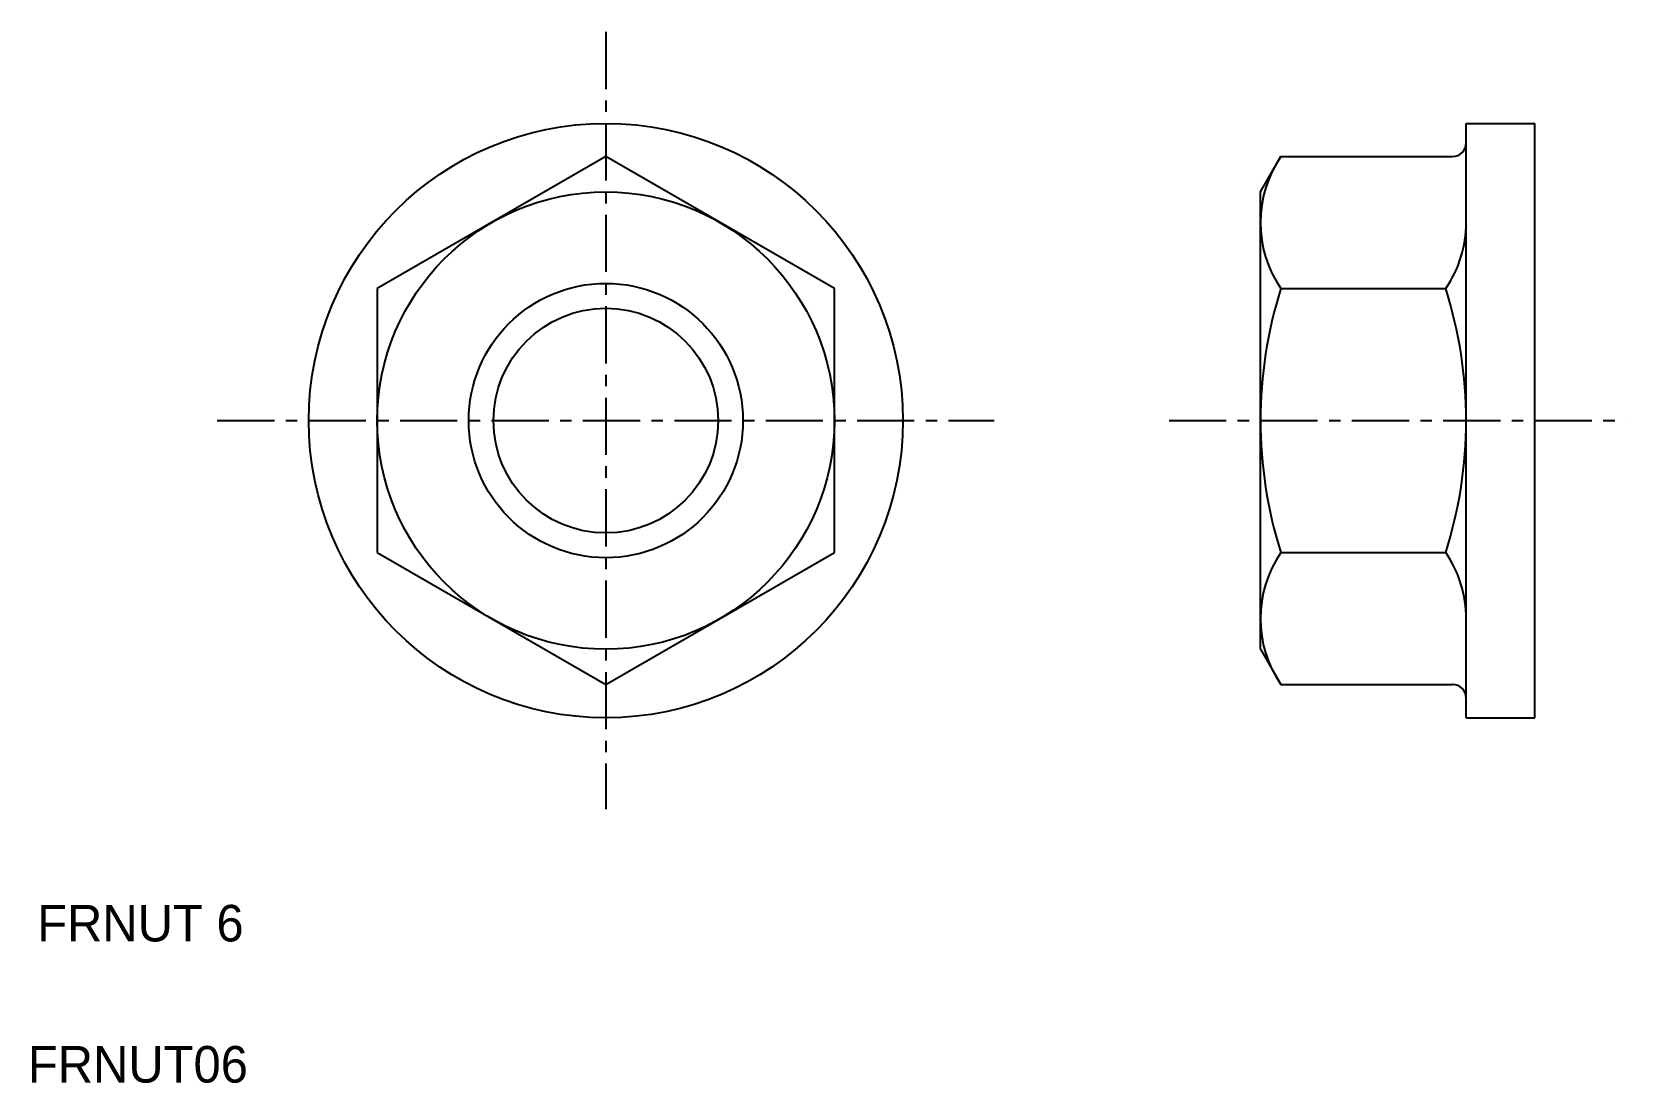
# Model space of a CAD drawing. Extents: x 2.1 to 37, y 2 to 25.
import ezdxf

# ---------------------------------------------------------------- set-up
doc = ezdxf.new("R2010")
doc.units = 0
doc.linetypes.add('CENTER', pattern=[2, 1.25, -0.25, 0.25, -0.25])
doc.layers.get('0').update_dxf_attribs({"linetype": 'CONTINUOUS'})
doc.layers.add('CENTER', color=1, linetype='CENTER')

msp = doc.modelspace()

# ---------------------------------------------------------------- linework, layer by layer
at = {"color": 7, "linetype": 'CONTINUOUS'}
for p, q in [((33.468, 22.977), (34.968, 22.977)), ((33.468, 9.977), (33.468, 22.977)), ((34.968, 9.977), (34.968, 22.977)), ((14.645, 22.251), (9.645, 19.364)), ((19.645, 19.364), (14.645, 22.251)), ((28.968, 21.477), (29.415, 22.251)), ((29.415, 22.251), (33.168, 22.251)), ((28.968, 11.477), (28.968, 21.477)), ((17.145, 20.807), (17.145, 20.807)), ((18.395, 20.085), (18.395, 20.086)), ((9.645, 19.364), (9.645, 13.59)), ((19.645, 13.59), (19.645, 19.364)), ((29.415, 19.364), (33.022, 19.364)), ((9.645, 13.59), (14.645, 10.704)), ((14.645, 10.704), (19.645, 13.59)), ((29.415, 13.59), (33.022, 13.59)), ((28.968, 11.477), (29.415, 10.704)), ((29.415, 10.704), (33.168, 10.704)), ((33.468, 9.977), (34.968, 9.977))]:
    msp.add_line(p, q, dxfattribs=at)
for radius in [6.5, 5, 2.458]:
    msp.add_circle((14.645, 16.477), radius, dxfattribs=at)
at = {"color": 3, "linetype": 'CONTINUOUS'}
msp.add_circle((14.645, 16.477), 3, dxfattribs=at)
at = {"color": 7, "linetype": 'CONTINUOUS'}
for centre, radius, start, end in [((33.168, 22.551), 0.3, 270, 0), ((31.524, 20.807), 2.556, 145.6157, 214.3843), ((30.912, 20.807), 2.556, 325.6157, 0), ((38.522, 16.477), 9.553, 162.412, 197.588), ((23.915, 16.477), 9.553, 342.412, 17.588), ((31.524, 12.147), 2.556, 145.6157, 214.3843), ((30.912, 12.147), 2.556, 0, 34.3843), ((33.168, 10.404), 0.3, 0, 90)]:
    msp.add_arc(centre, radius, start, end, dxfattribs=at)
at = {"layer": 'CENTER', "color": 1, "linetype": 'CENTER'}
for p, q in [((14.645, 24.977), (14.645, 7.977)), ((6.145, 16.477), (23.145, 16.477)), ((26.968, 16.477), (36.968, 16.477))]:
    msp.add_line(p, q, dxfattribs=at)

# ---------------------------------------------------------------- texts
at = {"color": 7, "linetype": 'CONTINUOUS'}
for s, p in [('FRNUT 6', (2.204, 5.086)), ('FRNUT06', (2, 2))]:
    msp.add_text(s, height=0.8, dxfattribs=at).set_placement(p)

doc.saveas('drawing.dxf')
